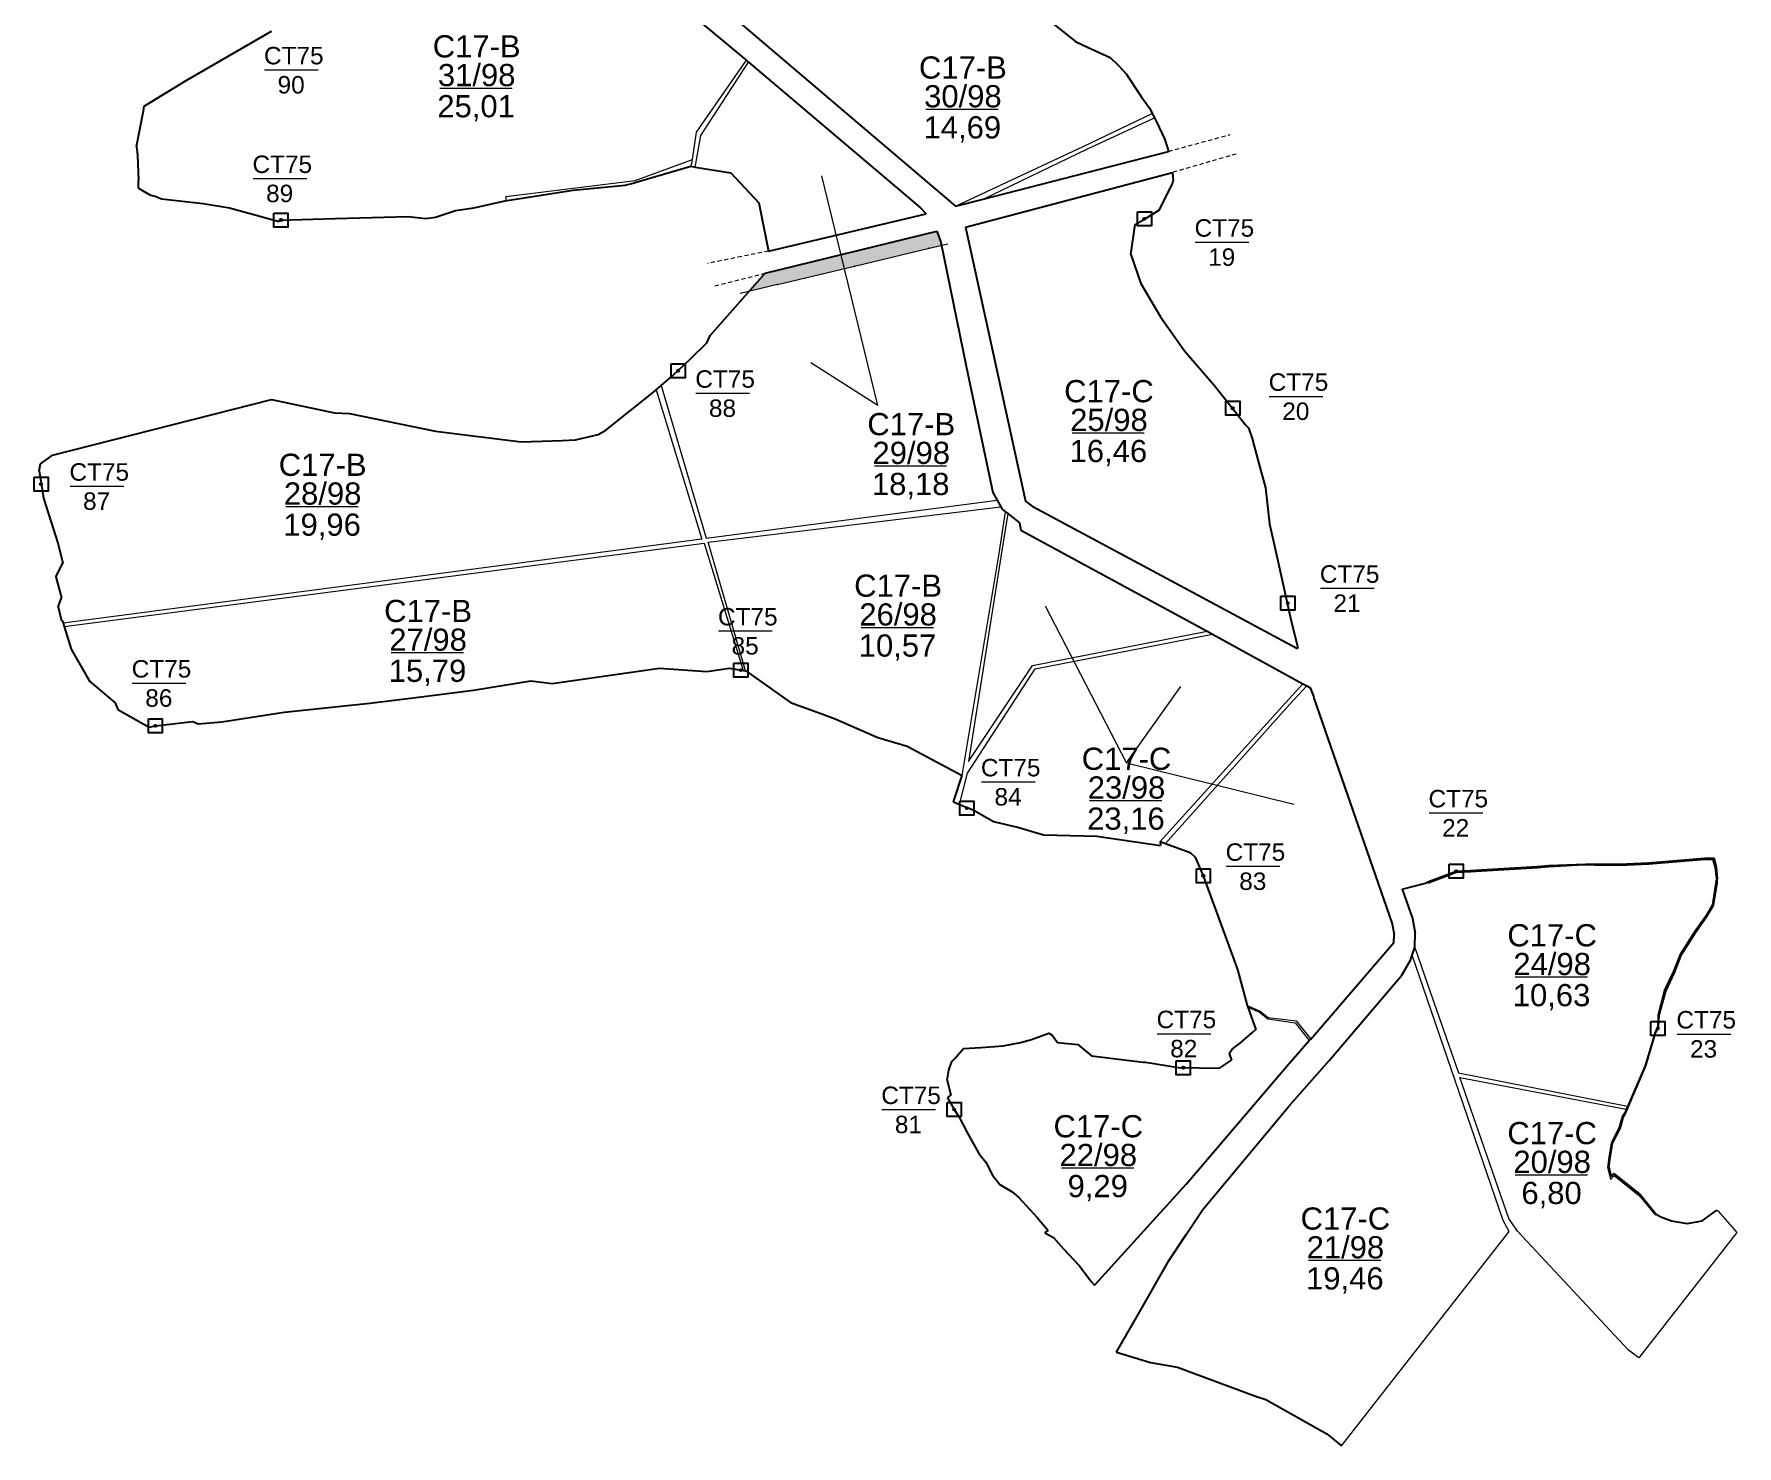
# Model space of a CAD drawing. Header units: metres. Extents: x 393207 to 397708, y 1541328 to 1545523.
# Drawn here: x 395268 to 397708, y 1541328 to 1543350 of the extents above; entities that cross this region are included whole.
import ezdxf
from ezdxf.enums import TextEntityAlignment as Align

# ---------------------------------------------------------------- set-up
doc = ezdxf.new("R2010")
doc.units = ezdxf.units.M
doc.header["$MEASUREMENT"] = 0
doc.linetypes.add('DGN Style 2', pattern=[9.82123, 5.892738, -3.928492])
doc.layers.add('RanhTwo', color=3, linetype='Continuous', lineweight=0)
doc.styles.add('Style-Arial', font='arial.ttf')
doc.styles.add('Style-vnarial', font='vnarial.shx')

# ---------------------------------------------------------------- blocks, each defined once
blk = doc.blocks.new('*U0')
at = {"color": 0, "linetype": 'Continuous', "lineweight": -2, "ltscale": 10, "flags": 128}
blk.add_lwpolyline([(-150, 150), (150, 150), (150, -150), (-150, -150), (-150, 150)], close=True, dxfattribs=at)
at = {"color": 0, "linetype": 'Continuous', "lineweight": -2, "ltscale": 10}
blk.add_circle((-0.02828, 0.016065), 22.5, dxfattribs=at)
blk = doc.blocks.new('*U23')
at = {"layer": 'RanhTwo', "color": 3, "linetype": 'Continuous', "lineweight": 13}
blk.add_line((-61.590494, 0.736004), (61.441766, 0.736004), dxfattribs=at)
at = {"layer": 'RanhTwo', "color": 3, "linetype": 'Continuous', "lineweight": 13, "style": 'Style-vnarial'}
for s, p in [('CT75', (-62.927441, 13.404394)), ('19', (-31.75311, -53.404336))]:
    blk.add_text(s, height=40, dxfattribs=at).set_placement(p)
blk = doc.blocks.new('*U24')
at = {"layer": 'RanhTwo', "color": 3, "linetype": 'Continuous', "lineweight": 13}
blk.add_line((-61.590494, 0.736004), (61.441766, 0.736004), dxfattribs=at)
at = {"layer": 'RanhTwo', "color": 3, "linetype": 'Continuous', "lineweight": 13, "style": 'Style-vnarial'}
for s, p in [('CT75', (-62.927441, 13.404394)), ('20', (-31.75311, -53.404336))]:
    blk.add_text(s, height=40, dxfattribs=at).set_placement(p)
blk = doc.blocks.new('*U25')
at = {"layer": 'RanhTwo', "color": 3, "linetype": 'Continuous', "lineweight": 13}
blk.add_line((-61.590494, 0.736004), (61.441766, 0.736004), dxfattribs=at)
at = {"layer": 'RanhTwo', "color": 3, "linetype": 'Continuous', "lineweight": 13, "style": 'Style-vnarial'}
for s, p in [('CT75', (-62.927441, 13.404394)), ('21', (-31.75311, -53.404336))]:
    blk.add_text(s, height=40, dxfattribs=at).set_placement(p)
blk = doc.blocks.new('*U26')
at = {"layer": 'RanhTwo', "color": 3, "linetype": 'Continuous', "lineweight": 13}
blk.add_line((-61.590494, 0.736004), (61.441766, 0.736004), dxfattribs=at)
at = {"layer": 'RanhTwo', "color": 3, "linetype": 'Continuous', "lineweight": 13, "style": 'Style-vnarial'}
for s, p in [('CT75', (-62.927441, 13.404394)), ('22', (-31.75311, -53.404336))]:
    blk.add_text(s, height=40, dxfattribs=at).set_placement(p)
blk = doc.blocks.new('*U27')
at = {"layer": 'RanhTwo', "color": 3, "linetype": 'Continuous', "lineweight": 13}
blk.add_line((-61.590494, 0.736004), (61.441766, 0.736004), dxfattribs=at)
at = {"layer": 'RanhTwo', "color": 3, "linetype": 'Continuous', "lineweight": 13, "style": 'Style-vnarial'}
for s, p in [('CT75', (-62.927441, 13.404394)), ('23', (-31.75311, -53.404336))]:
    blk.add_text(s, height=40, dxfattribs=at).set_placement(p)
blk = doc.blocks.new('*U28')
at = {"layer": 'RanhTwo', "color": 3, "linetype": 'Continuous', "lineweight": 13}
blk.add_line((-61.590494, 0.736004), (61.441766, 0.736004), dxfattribs=at)
at = {"layer": 'RanhTwo', "color": 3, "linetype": 'Continuous', "lineweight": 13, "style": 'Style-vnarial'}
for s, p in [('CT75', (-62.927441, 13.404394)), ('81', (-31.75311, -53.404336))]:
    blk.add_text(s, height=40, dxfattribs=at).set_placement(p)
blk = doc.blocks.new('*U29')
at = {"layer": 'RanhTwo', "color": 3, "linetype": 'Continuous', "lineweight": 13}
blk.add_line((-61.590494, 0.736004), (61.441766, 0.736004), dxfattribs=at)
at = {"layer": 'RanhTwo', "color": 3, "linetype": 'Continuous', "lineweight": 13, "style": 'Style-vnarial'}
for s, p in [('CT75', (-62.927441, 13.404394)), ('82', (-31.75311, -53.404336))]:
    blk.add_text(s, height=40, dxfattribs=at).set_placement(p)
blk = doc.blocks.new('*U30')
at = {"layer": 'RanhTwo', "color": 3, "linetype": 'Continuous', "lineweight": 13}
blk.add_line((-61.590494, 0.736004), (61.441766, 0.736004), dxfattribs=at)
at = {"layer": 'RanhTwo', "color": 3, "linetype": 'Continuous', "lineweight": 13, "style": 'Style-vnarial'}
for s, p in [('CT75', (-62.927441, 13.404394)), ('83', (-31.75311, -53.404336))]:
    blk.add_text(s, height=40, dxfattribs=at).set_placement(p)
blk = doc.blocks.new('*U31')
at = {"layer": 'RanhTwo', "color": 3, "linetype": 'Continuous', "lineweight": 13}
blk.add_line((-61.590494, 0.736004), (61.441766, 0.736004), dxfattribs=at)
at = {"layer": 'RanhTwo', "color": 3, "linetype": 'Continuous', "lineweight": 13, "style": 'Style-vnarial'}
for s, p in [('CT75', (-62.927441, 13.404394)), ('84', (-31.75311, -53.404336))]:
    blk.add_text(s, height=40, dxfattribs=at).set_placement(p)
blk = doc.blocks.new('*U32')
at = {"layer": 'RanhTwo', "color": 3, "linetype": 'Continuous', "lineweight": 13}
blk.add_line((-61.590494, 0.736004), (61.441766, 0.736004), dxfattribs=at)
at = {"layer": 'RanhTwo', "color": 3, "linetype": 'Continuous', "lineweight": 13, "style": 'Style-vnarial'}
for s, p in [('CT75', (-62.927441, 13.404394)), ('85', (-31.75311, -53.404336))]:
    blk.add_text(s, height=40, dxfattribs=at).set_placement(p)
blk = doc.blocks.new('*U33')
at = {"layer": 'RanhTwo', "color": 3, "linetype": 'Continuous', "lineweight": 13}
blk.add_line((-61.590494, 0.736004), (61.441766, 0.736004), dxfattribs=at)
at = {"layer": 'RanhTwo', "color": 3, "linetype": 'Continuous', "lineweight": 13, "style": 'Style-vnarial'}
for s, p in [('CT75', (-62.927441, 13.404394)), ('86', (-31.75311, -53.404336))]:
    blk.add_text(s, height=40, dxfattribs=at).set_placement(p)
blk = doc.blocks.new('*U34')
at = {"layer": 'RanhTwo', "color": 3, "linetype": 'Continuous', "lineweight": 13}
blk.add_line((-61.590494, 0.736004), (61.441766, 0.736004), dxfattribs=at)
at = {"layer": 'RanhTwo', "color": 3, "linetype": 'Continuous', "lineweight": 13, "style": 'Style-vnarial'}
for s, p in [('CT75', (-62.927441, 13.404394)), ('87', (-31.75311, -53.404336))]:
    blk.add_text(s, height=40, dxfattribs=at).set_placement(p)
blk = doc.blocks.new('*U35')
at = {"layer": 'RanhTwo', "color": 3, "linetype": 'Continuous', "lineweight": 13}
blk.add_line((-61.590494, 0.736004), (61.441766, 0.736004), dxfattribs=at)
at = {"layer": 'RanhTwo', "color": 3, "linetype": 'Continuous', "lineweight": 13, "style": 'Style-vnarial'}
for s, p in [('CT75', (-62.927441, 13.404394)), ('88', (-31.75311, -53.404336))]:
    blk.add_text(s, height=40, dxfattribs=at).set_placement(p)
blk = doc.blocks.new('*U36')
at = {"layer": 'RanhTwo', "color": 3, "linetype": 'Continuous', "lineweight": 13}
blk.add_line((-61.590494, 0.736004), (61.441766, 0.736004), dxfattribs=at)
at = {"layer": 'RanhTwo', "color": 3, "linetype": 'Continuous', "lineweight": 13, "style": 'Style-vnarial'}
for s, p in [('CT75', (-62.927441, 13.404394)), ('89', (-31.75311, -53.404336))]:
    blk.add_text(s, height=40, dxfattribs=at).set_placement(p)
blk = doc.blocks.new('*U37')
at = {"layer": 'RanhTwo', "color": 3, "linetype": 'Continuous', "lineweight": 13}
blk.add_line((-61.590494, 0.736004), (61.441766, 0.736004), dxfattribs=at)
at = {"layer": 'RanhTwo', "color": 3, "linetype": 'Continuous', "lineweight": 13, "style": 'Style-vnarial'}
for s, p in [('CT75', (-62.927441, 13.404394)), ('90', (-31.75311, -53.404336))]:
    blk.add_text(s, height=40, dxfattribs=at).set_placement(p)
blk = doc.blocks.new('*U47')
at = {"layer": 'RanhTwo', "color": 3, "linetype": 'Continuous', "lineweight": 13}
blk.add_line((-66.520877, -1.660429), (63.750129, -1.660429), dxfattribs=at)
at = {"layer": 'RanhTwo', "color": 3, "linetype": 'Continuous', "lineweight": 13, "style": 'Style-Arial'}
blk.add_text('14,69', height=40, dxfattribs=at).set_placement((-1.025137, -54.422685), align=Align.CENTER)
at = {"layer": 'RanhTwo', "color": 3, "linetype": 'Continuous', "lineweight": 13, "insert": (-0.000029, 1.089388), "char_height": 40, "attachment_point": 8, "line_spacing_factor": 0.776524, "style": 'Style-Arial'}
blk.add_mtext('C17-B\\P30/98', dxfattribs=at)
blk = doc.blocks.new('*U48')
at = {"layer": 'RanhTwo', "color": 3, "linetype": 'Continuous', "lineweight": 13}
blk.add_line((-66.520877, -1.660429), (63.750129, -1.660429), dxfattribs=at)
at = {"layer": 'RanhTwo', "color": 3, "linetype": 'Continuous', "lineweight": 13, "style": 'Style-Arial'}
blk.add_text('25,01', height=40, dxfattribs=at).set_placement((-1.025137, -54.422685), align=Align.CENTER)
at = {"layer": 'RanhTwo', "color": 3, "linetype": 'Continuous', "lineweight": 13, "insert": (-0.000029, 1.089388), "char_height": 40, "attachment_point": 8, "line_spacing_factor": 0.776524, "style": 'Style-Arial'}
blk.add_mtext('C17-B\\P31/98', dxfattribs=at)
blk = doc.blocks.new('*U49')
at = {"layer": 'RanhTwo', "color": 3, "linetype": 'Continuous', "lineweight": 13}
blk.add_line((-66.520877, -1.660429), (63.750129, -1.660429), dxfattribs=at)
at = {"layer": 'RanhTwo', "color": 3, "linetype": 'Continuous', "lineweight": 13, "style": 'Style-Arial'}
blk.add_text('18,18', height=40, dxfattribs=at).set_placement((-1.025137, -54.422685), align=Align.CENTER)
at = {"layer": 'RanhTwo', "color": 3, "linetype": 'Continuous', "lineweight": 13, "insert": (-0.000029, 1.089388), "char_height": 40, "attachment_point": 8, "line_spacing_factor": 0.776524, "style": 'Style-Arial'}
blk.add_mtext('C17-B\\P29/98', dxfattribs=at)
blk = doc.blocks.new('*U50')
at = {"layer": 'RanhTwo', "color": 3, "linetype": 'Continuous', "lineweight": 13}
blk.add_line((-66.520877, -1.660429), (63.750129, -1.660429), dxfattribs=at)
at = {"layer": 'RanhTwo', "color": 3, "linetype": 'Continuous', "lineweight": 13, "style": 'Style-Arial'}
blk.add_text('19,96', height=40, dxfattribs=at).set_placement((-1.025137, -54.422685), align=Align.CENTER)
at = {"layer": 'RanhTwo', "color": 3, "linetype": 'Continuous', "lineweight": 13, "insert": (-0.000029, 1.089388), "char_height": 40, "attachment_point": 8, "line_spacing_factor": 0.776524, "style": 'Style-Arial'}
blk.add_mtext('C17-B\\P28/98', dxfattribs=at)
blk = doc.blocks.new('*U51')
at = {"layer": 'RanhTwo', "color": 3, "linetype": 'Continuous', "lineweight": 13}
blk.add_line((-66.520877, -1.660429), (63.750129, -1.660429), dxfattribs=at)
at = {"layer": 'RanhTwo', "color": 3, "linetype": 'Continuous', "lineweight": 13, "style": 'Style-Arial'}
blk.add_text('15,79', height=40, dxfattribs=at).set_placement((-1.025137, -54.422685), align=Align.CENTER)
at = {"layer": 'RanhTwo', "color": 3, "linetype": 'Continuous', "lineweight": 13, "insert": (-0.000029, 1.089388), "char_height": 40, "attachment_point": 8, "line_spacing_factor": 0.776524, "style": 'Style-Arial'}
blk.add_mtext('C17-B\\P27/98', dxfattribs=at)
blk = doc.blocks.new('*U52')
at = {"layer": 'RanhTwo', "color": 3, "linetype": 'Continuous', "lineweight": 13}
blk.add_line((-66.520877, -1.660429), (63.750129, -1.660429), dxfattribs=at)
at = {"layer": 'RanhTwo', "color": 3, "linetype": 'Continuous', "lineweight": 13, "style": 'Style-Arial'}
blk.add_text('10,57', height=40, dxfattribs=at).set_placement((-1.025137, -54.422685), align=Align.CENTER)
at = {"layer": 'RanhTwo', "color": 3, "linetype": 'Continuous', "lineweight": 13, "insert": (-0.000029, 1.089388), "char_height": 40, "attachment_point": 8, "line_spacing_factor": 0.776524, "style": 'Style-Arial'}
blk.add_mtext('C17-B\\P26/98', dxfattribs=at)
blk = doc.blocks.new('*U53')
at = {"layer": 'RanhTwo', "color": 3, "linetype": 'Continuous', "lineweight": 13}
blk.add_line((-66.520877, -1.660429), (63.750129, -1.660429), dxfattribs=at)
at = {"layer": 'RanhTwo', "color": 3, "linetype": 'Continuous', "lineweight": 13, "style": 'Style-Arial'}
blk.add_text('16,46', height=40, dxfattribs=at).set_placement((-1.025137, -54.422685), align=Align.CENTER)
at = {"layer": 'RanhTwo', "color": 3, "linetype": 'Continuous', "lineweight": 13, "insert": (-0.000029, 1.089388), "char_height": 40, "attachment_point": 8, "line_spacing_factor": 0.776524, "style": 'Style-Arial'}
blk.add_mtext('C17-C\\P25/98', dxfattribs=at)
blk = doc.blocks.new('*U54')
at = {"layer": 'RanhTwo', "color": 3, "linetype": 'Continuous', "lineweight": 13}
blk.add_line((-66.520877, -1.660429), (63.750129, -1.660429), dxfattribs=at)
at = {"layer": 'RanhTwo', "color": 3, "linetype": 'Continuous', "lineweight": 13, "style": 'Style-Arial'}
blk.add_text('23,16', height=40, dxfattribs=at).set_placement((-1.025137, -54.422685), align=Align.CENTER)
at = {"layer": 'RanhTwo', "color": 3, "linetype": 'Continuous', "lineweight": 13, "insert": (-0.000029, 1.089388), "char_height": 40, "attachment_point": 8, "line_spacing_factor": 0.776524, "style": 'Style-Arial'}
blk.add_mtext('C17-C\\P23/98', dxfattribs=at)
blk = doc.blocks.new('*U55')
at = {"layer": 'RanhTwo', "color": 3, "linetype": 'Continuous', "lineweight": 13}
blk.add_line((-66.520877, -1.660429), (63.750129, -1.660429), dxfattribs=at)
at = {"layer": 'RanhTwo', "color": 3, "linetype": 'Continuous', "lineweight": 13, "style": 'Style-Arial'}
blk.add_text('9,29', height=40, dxfattribs=at).set_placement((-1.025137, -54.422685), align=Align.CENTER)
at = {"layer": 'RanhTwo', "color": 3, "linetype": 'Continuous', "lineweight": 13, "insert": (-0.000029, 1.089388), "char_height": 40, "attachment_point": 8, "line_spacing_factor": 0.776524, "style": 'Style-Arial'}
blk.add_mtext('C17-C\\P22/98', dxfattribs=at)
blk = doc.blocks.new('*U56')
at = {"layer": 'RanhTwo', "color": 3, "linetype": 'Continuous', "lineweight": 13}
blk.add_line((-66.520877, -1.660429), (63.750129, -1.660429), dxfattribs=at)
at = {"layer": 'RanhTwo', "color": 3, "linetype": 'Continuous', "lineweight": 13, "style": 'Style-Arial'}
blk.add_text('10,63', height=40, dxfattribs=at).set_placement((-1.025137, -54.422685), align=Align.CENTER)
at = {"layer": 'RanhTwo', "color": 3, "linetype": 'Continuous', "lineweight": 13, "insert": (-0.000029, 1.089388), "char_height": 40, "attachment_point": 8, "line_spacing_factor": 0.776524, "style": 'Style-Arial'}
blk.add_mtext('C17-C\\P24/98', dxfattribs=at)
blk = doc.blocks.new('*U57')
at = {"layer": 'RanhTwo', "color": 3, "linetype": 'Continuous', "lineweight": 13}
blk.add_line((-66.520877, -1.660429), (63.750129, -1.660429), dxfattribs=at)
at = {"layer": 'RanhTwo', "color": 3, "linetype": 'Continuous', "lineweight": 13, "style": 'Style-Arial'}
blk.add_text('6,80', height=40, dxfattribs=at).set_placement((-1.025137, -54.422685), align=Align.CENTER)
at = {"layer": 'RanhTwo', "color": 3, "linetype": 'Continuous', "lineweight": 13, "insert": (-0.000029, 1.089388), "char_height": 40, "attachment_point": 8, "line_spacing_factor": 0.776524, "style": 'Style-Arial'}
blk.add_mtext('C17-C\\P20/98', dxfattribs=at)
blk = doc.blocks.new('*U58')
at = {"layer": 'RanhTwo', "color": 3, "linetype": 'Continuous', "lineweight": 13}
blk.add_line((-66.520877, -1.660429), (63.750129, -1.660429), dxfattribs=at)
at = {"layer": 'RanhTwo', "color": 3, "linetype": 'Continuous', "lineweight": 13, "style": 'Style-Arial'}
blk.add_text('19,46', height=40, dxfattribs=at).set_placement((-1.025137, -54.422685), align=Align.CENTER)
at = {"layer": 'RanhTwo', "color": 3, "linetype": 'Continuous', "lineweight": 13, "insert": (-0.000029, 1.089388), "char_height": 40, "attachment_point": 8, "line_spacing_factor": 0.776524, "style": 'Style-Arial'}
blk.add_mtext('C17-C\\P21/98', dxfattribs=at)

msp = doc.modelspace()

# ---------------------------------------------------------------- hatches: boundary and pattern name
at = {"layer": 'RanhTwo', "linetype": 'Continuous', "lineweight": 0}
msp.add_hatch(color=3, dxfattribs=at).paths.add_polyline_path([(396292.404763, 1542981.899671), (396315.2337, 1543007.886), (396561.09, 1543067.8853), (396566.7727, 1543052.3867), (396567.745887, 1543047.773533)])

# ---------------------------------------------------------------- linework, layer by layer
at = {"layer": 'RanhTwo', "color": 3, "linetype": 'Continuous', "lineweight": 30}
for p, q in [((396014.9796, 1543591.6439), (396588.1352, 1543103.6254)), ((396041.6305, 1543518.5473), (396287.7484, 1543313.3632)), ((396715.5, 1543375.16), (396759.99, 1543339.93)), ((395485.76, 1543283.96), (395608.2, 1543354.37)), ((396759.99, 1543339.93), (396778.198, 1543331.033)), ((396778.198, 1543331.033), (396809.64, 1543316.72)), ((396287.7484, 1543313.3632), (396288.3109, 1543312.8864)), ((396288.3109, 1543312.8864), (396291.5565, 1543310.1355)), ((396291.5565, 1543310.1355), (396537.6238, 1543101.5724)), ((396809.64, 1543316.72), (396821.346, 1543305.501)), ((396821.346, 1543305.501), (396832.336, 1543293.203)), ((395425.408, 1543247.026), (395485.76, 1543283.96)), ((396832.336, 1543293.203), (396854.091, 1543260.969)), ((396854.091, 1543260.969), (396866.533, 1543243.819)), ((395414.79, 1543189.49), (395424.49, 1543240.46)), ((395424.49, 1543240.46), (395425.408, 1543247.026)), ((396866.533, 1543243.819), (396869.8926, 1543236.8056)), ((396869.8926, 1543236.8056), (396873.0539, 1543230.2061)), ((396873.0539, 1543230.2061), (396875.738, 1543224.603)), ((396875.738, 1543224.603), (396888.023, 1543199.391)), ((396888.023, 1543199.391), (396892.698, 1543184.268)), ((395414.79, 1543189.49), (395415.791, 1543176.704)), ((395415.791, 1543176.704), (395417.549, 1543140.372)), ((396627.5666, 1543113.8046), (396891.1791, 1543181.8566)), ((396891.1791, 1543181.8566), (396893.1169, 1543182.3568)), ((396892.698, 1543184.268), (396893.1169, 1543182.3568)), ((396130.459, 1543138.005), (396208.692, 1543160.913)), ((396208.692, 1543160.913), (396215.0904, 1543159.8881)), ((396215.0904, 1543159.8881), (396266.144, 1543151.71)), ((396266.144, 1543151.71), (396306.13, 1543108.52)), ((396602.1165, 1543073.8197), (396899.0248, 1543152.1398)), ((396899.0248, 1543152.1398), (396899.93, 1543140.22)), ((395417.465, 1543129.469), (395417.549, 1543140.372)), ((395417.465, 1543129.469), (395434.569, 1543119.546)), ((396033.746, 1543125.918), (396040.314, 1543126.559)), ((396040.314, 1543126.559), (396114.9158, 1543133.8228)), ((396114.9158, 1543133.8228), (396126.207, 1543136.8)), ((396126.207, 1543136.8), (396130.459, 1543138.005)), ((396880.098, 1543098.642), (396899.041, 1543136.078)), ((396899.041, 1543136.078), (396899.93, 1543140.22)), ((395434.569, 1543119.546), (395441.306, 1543118.09)), ((395441.306, 1543118.09), (395450.53, 1543114.36)), ((395450.53, 1543114.36), (395510.25, 1543107.55)), ((395510.25, 1543107.55), (395547.801, 1543101.629)), ((395897.801, 1543101.302), (395944.8624, 1543111.9625)), ((395944.8624, 1543111.9625), (395945.783, 1543112.171)), ((395945.783, 1543112.171), (396033.746, 1543125.918)), ((396306.13, 1543108.52), (396320.1146, 1543039.4799)), ((396588.1352, 1543103.6254), (396627.5666, 1543113.8046)), ((395547.801, 1543101.629), (395619.003, 1543082.08)), ((395619.003, 1543082.08), (395619.62, 1543083.99)), ((395619.62, 1543083.99), (395698.96, 1543086.05)), ((395698.96, 1543086.05), (395803.92, 1543089.17)), ((395803.92, 1543089.17), (395828.896, 1543086.066)), ((395828.896, 1543086.066), (395842.747, 1543088.113)), ((395842.747, 1543088.113), (395871.701, 1543097.643)), ((395871.701, 1543097.643), (395897.801, 1543101.302)), ((396320.1146, 1543039.4799), (396545.762, 1543092.8749)), ((396537.6238, 1543101.5724), (396545.762, 1543092.8749)), ((396839.158, 1543034.815), (396845.408, 1543077.629)), ((396845.408, 1543077.629), (396858.925, 1543085.42)), ((396858.925, 1543085.42), (396880.098, 1543098.642)), ((396315.2337, 1543007.886), (396561.09, 1543067.8853)), ((396561.09, 1543067.8853), (396564.4546, 1543059.0896)), ((396564.4546, 1543059.0896), (396566.7727, 1543052.3867)), ((396602.1165, 1543073.8197), (396688.4645, 1542681.3229)), ((396566.7727, 1543052.3867), (396603.4623, 1542874.6664)), ((396839.158, 1543034.815), (396853.493, 1542993.174)), ((396236.637, 1542918.494), (396315.2337, 1543007.886)), ((396853.493, 1542993.174), (396881.44, 1542945.23)), ((396881.44, 1542945.23), (396916.16, 1542896.37)), ((396208.11, 1542885.13), (396231.7065, 1542908.1031)), ((396231.7065, 1542908.1031), (396236.637, 1542918.494)), ((396182.83, 1542861.45), (396208.11, 1542885.13)), ((396916.16, 1542896.37), (396958.53, 1542847.21)), ((396166.1137, 1542846.7064), (396182.83, 1542861.45)), ((396603.4623, 1542874.6664), (396641.3465, 1542693.8017)), ((396086.94, 1542782.93), (396155.29, 1542837.16)), ((396155.29, 1542837.16), (396159.0808, 1542840.5035)), ((396159.0808, 1542840.5035), (396166.1137, 1542846.7064)), ((396958.53, 1542847.21), (396984.321, 1542814.755)), ((395294.203, 1542746.894), (395607.8834, 1542826.757)), ((395607.8834, 1542826.757), (395698.3, 1542807.99)), ((396984.321, 1542814.755), (397003.224, 1542790.762)), ((395698.3, 1542807.99), (395719.56, 1542806.59)), ((395719.56, 1542806.59), (395843.11, 1542781.71)), ((397003.224, 1542790.762), (397007.626, 1542786.161)), ((397007.626, 1542786.161), (397012.768, 1542771.105)), ((395843.11, 1542781.71), (395965.63, 1542766.17)), ((395965.63, 1542766.17), (395980.58, 1542766.53)), ((395980.58, 1542766.53), (396024.525, 1542768.356)), ((396024.525, 1542768.356), (396043.531, 1542768.92)), ((396043.531, 1542768.92), (396076.237, 1542776.641)), ((396076.237, 1542776.641), (396086.94, 1542782.93)), ((397012.768, 1542771.105), (397015.912, 1542760.153)), ((397015.912, 1542760.153), (397022.546, 1542735.047)), ((395277.195, 1542734.5752), (395288.306, 1542742.768)), ((395288.306, 1542742.768), (395294.203, 1542746.894)), ((395274.91, 1542724.52), (395277.195, 1542734.5752)), ((395274.91, 1542724.52), (395281.13, 1542685.48)), ((397022.546, 1542735.047), (397031.897, 1542700.27)), ((396641.3465, 1542693.8017), (396647.6502, 1542682.6235)), ((397031.897, 1542700.27), (397037.77, 1542648.65)), ((395281.13, 1542685.48), (395302.29, 1542619.73)), ((396647.6502, 1542682.6235), (396652.922, 1542673.2751)), ((396652.922, 1542673.2751), (396655.0284, 1542669.5398)), ((396655.0284, 1542669.5398), (396659.7877, 1542665.7689)), ((396659.7877, 1542665.7689), (396662.7512, 1542663.4208)), ((396662.7512, 1542663.4208), (396679.6668, 1542650.0182)), ((396688.4645, 1542681.3229), (396697.7257, 1542673.985)), ((396697.7257, 1542673.985), (396890.1826, 1542570.7363)), ((396679.6668, 1542650.0182), (396681.6997, 1542639.8178)), ((396681.6997, 1542639.8178), (396948.666, 1542494.787)), ((397037.77, 1542648.65), (397048.73, 1542599.87)), ((395302.29, 1542619.73), (395309.19, 1542592.35)), ((395299.16, 1542572.98), (395309.19, 1542592.35)), ((397048.73, 1542599.87), (397069.56, 1542507.18)), ((395299.16, 1542572.98), (395306.91, 1542542.49)), ((396890.1826, 1542570.7363), (397075.9306, 1542471.1418)), ((395302.14, 1542529.83), (395306.91, 1542542.49)), ((395302.14, 1542529.83), (395307.33, 1542509.89)), ((395307.33, 1542509.89), (395308.32, 1542510.13)), ((395308.32, 1542510.13), (395309.5121, 1542506.2696)), ((395309.5121, 1542506.2696), (395310.8696, 1542501.8735)), ((395310.8696, 1542501.8735), (395321.03, 1542468.97)), ((396948.666, 1542494.787), (396956.357, 1542490.789)), ((397069.56, 1542507.18), (397077.838, 1542473.354)), ((395321.03, 1542468.97), (395343.33, 1542429.93)), ((396956.357, 1542490.789), (397085.641, 1542419.682)), ((397075.9306, 1542471.1418), (397077.9793, 1542470.0434)), ((397077.838, 1542473.354), (397077.9793, 1542470.0434)), ((395343.33, 1542429.93), (395347.56, 1542422.7)), ((395347.56, 1542422.7), (395383.81, 1542392.52)), ((395897.58, 1542410.52), (395979.42, 1542423.67)), ((395979.42, 1542423.67), (396009.92, 1542419.78)), ((396009.92, 1542419.78), (396163.65, 1542441.94)), ((396163.65, 1542441.94), (396231.5, 1542437.27)), ((396231.5, 1542437.27), (396264, 1542441.78)), ((396264, 1542441.78), (396283.9147, 1542438.7889)), ((396283.9147, 1542438.7889), (396287.17, 1542438.3)), ((396287.17, 1542438.3), (396287.3731, 1542438.1566)), ((396287.3731, 1542438.1566), (396351.46, 1542392.89)), ((397085.641, 1542419.682), (397091.3184, 1542416.6861)), ((395749, 1542391.84), (395818.45, 1542400.57)), ((395818.45, 1542400.57), (395897.58, 1542410.52)), ((397091.3184, 1542416.6861), (397096.3171, 1542413.9415)), ((397096.3171, 1542413.9415), (397100.9076, 1542401.9154)), ((397100.9076, 1542401.9154), (397101.4163, 1542398.9497)), ((397101.4163, 1542398.9497), (397213.4224, 1542075.7278)), ((395383.81, 1542392.52), (395387.98, 1542382.975)), ((395387.98, 1542382.975), (395432.943, 1542357.336)), ((395536.75, 1542365.03), (395626.08, 1542378.94)), ((395626.08, 1542378.94), (395749, 1542391.84)), ((396351.46, 1542392.89), (396396.54, 1542376.41)), ((396396.54, 1542376.41), (396415.51, 1542369.48)), ((395432.943, 1542357.336), (395441.557, 1542359.505)), ((395441.557, 1542359.505), (395495.418, 1542365.358)), ((395495.418, 1542365.358), (395502.9971, 1542361.9967)), ((395502.9971, 1542361.9967), (395536.75, 1542365.03)), ((396415.51, 1542369.48), (396476.91, 1542342.47)), ((396476.91, 1542342.47), (396518.75, 1542330.08)), ((396518.75, 1542330.08), (396597.54, 1542287.96)), ((396585.06, 1542250.33), (396597.54, 1542287.96)), ((396585.06, 1542250.33), (396593.6531, 1542246.878)), ((396593.6531, 1542246.878), (396613.09, 1542239.07)), ((396613.09, 1542239.07), (396642.196, 1542222.495)), ((396642.196, 1542222.495), (396678.629, 1542213.621)), ((396678.629, 1542213.621), (396713.931, 1542203.11)), ((396713.931, 1542203.11), (396790.52, 1542201.32)), ((396790.52, 1542201.32), (396881.43, 1542187.68)), ((396881, 1542193.54), (396888.8807, 1542190.6652)), ((396881, 1542193.54), (396881.43, 1542187.68)), ((396888.8807, 1542190.6652), (396924.34, 1542177.73)), ((396924.34, 1542177.73), (396931.461, 1542171.172)), ((396931.461, 1542171.172), (396942.988, 1542144.587)), ((397264.591, 1542135.911), (397305.504, 1542151.163)), ((397305.504, 1542151.163), (397325.622, 1542152.142)), ((397325.622, 1542152.142), (397421.524, 1542158.003)), ((397421.524, 1542158.003), (397437.88, 1542159.127)), ((397437.88, 1542159.127), (397490.588, 1542161.317)), ((397490.588, 1542161.317), (397518.659, 1542161.388)), ((397518.659, 1542161.388), (397550.012, 1542161.641)), ((397550.012, 1542161.641), (397581.226, 1542162.962)), ((397581.226, 1542162.962), (397661.548, 1542169.787)), ((397661.548, 1542169.787), (397674.236, 1542169.665)), ((397674.236, 1542169.665), (397677.815, 1542156.832)), ((397677.815, 1542156.832), (397679.091, 1542140.123)), ((396942.988, 1542144.587), (396992.028, 1542010.202)), ((397228.0046, 1542125.2705), (397261.578, 1542133.996)), ((397261.578, 1542133.996), (397264.591, 1542135.911)), ((397674.1811, 1542102.4336), (397679.0077, 1542133.8947)), ((397679.0077, 1542133.8947), (397679.091, 1542140.123)), ((397228.0046, 1542125.2705), (397242.5163, 1542083.3933)), ((397664.3998, 1542086.5096), (397674.1811, 1542102.4336)), ((397242.5163, 1542083.3933), (397246.3719, 1542062.4027)), ((397648.0816, 1542063.309), (397664.3998, 1542086.5096)), ((397213.4224, 1542075.7278), (397216.3071, 1542060.0232)), ((397216.0454, 1542048.981), (397216.3071, 1542060.0232)), ((397245.8954, 1542042.297), (397246.3719, 1542062.4027)), ((397628.0231, 1542031.644), (397648.0816, 1542063.309)), ((397099.7564, 1541913.9792), (397216.0454, 1542048.981)), ((397239.8788, 1542023.4007), (397242.3015, 1542030.7991)), ((397242.3015, 1542030.7991), (397245.8821, 1542041.7334)), ((397245.8821, 1542041.7334), (397245.8954, 1542042.297)), ((397618.1697, 1542006.0795), (397628.0231, 1542031.644)), ((396992.028, 1542010.202), (397005.678, 1541958.711)), ((397227.3378, 1542002.0488), (397239.8788, 1542023.4007)), ((397605.6011, 1541979.1625), (397618.1697, 1542006.0795)), ((397123.9084, 1541880.6117), (397227.3378, 1542002.0488)), ((397005.678, 1541958.711), (397006.6471, 1541956.111)), ((397006.6471, 1541956.111), (397018.462, 1541924.413)), ((397596.257, 1541944.705), (397605.6011, 1541979.1625)), ((397595.25, 1541928.567), (397596.257, 1541944.705)), ((396681.139, 1541905.75), (396696.993, 1541909.949)), ((396696.993, 1541909.949), (396721.842, 1541919.109)), ((396721.842, 1541919.109), (396726.492, 1541916.406)), ((396726.492, 1541916.406), (396734.3315, 1541905.6499)), ((396996.08, 1541905.332), (397013.913, 1541920.267)), ((397013.913, 1541920.267), (397018.462, 1541924.413)), ((397062.4658, 1541871.6304), (397094.8027, 1541908.3536)), ((397094.8027, 1541908.3536), (397096.8176, 1541910.6416)), ((397096.8176, 1541910.6416), (397099.7564, 1541913.9792)), ((397577.066, 1541872.517), (397591.041, 1541919.699)), ((397591.041, 1541919.699), (397594.173, 1541925.572)), ((397594.173, 1541925.572), (397595.25, 1541928.567)), ((396582.725, 1541878.625), (396587.398, 1541883.432)), ((396587.398, 1541883.432), (396592.78, 1541889.24)), ((396592.78, 1541889.24), (396599.4224, 1541897.0874)), ((396599.4224, 1541897.0874), (396624.64, 1541898.389)), ((396624.64, 1541898.389), (396656.241, 1541900.99)), ((396656.241, 1541900.99), (396681.139, 1541905.75)), ((396734.3315, 1541905.6499), (396763.412, 1541902.861)), ((396763.412, 1541902.861), (396782.65, 1541886.72)), ((396782.65, 1541886.72), (396856.66, 1541877.68)), ((396980.1, 1541889.83), (396984.348, 1541895.944)), ((396980.1, 1541889.83), (396983.47, 1541880.38)), ((396984.348, 1541895.944), (396996.08, 1541905.332)), ((396575.975, 1541851.947), (396578.534, 1541866.133)), ((396578.534, 1541866.133), (396582.725, 1541878.625)), ((396856.66, 1541877.68), (396860.149, 1541877.327)), ((396860.149, 1541877.327), (396907.2234, 1541869.686)), ((396907.2234, 1541869.686), (396966.32, 1541869.1)), ((396918.3763, 1541702.5617), (397062.4658, 1541871.6304)), ((396966.32, 1541869.1), (396983.47, 1541880.38)), ((397066.4163, 1541815.2263), (397123.9084, 1541880.6117)), ((397547.72, 1541804.238), (397577.066, 1541872.517)), ((396575.975, 1541851.947), (396581.153, 1541830.388)), ((396576.276, 1541826.478), (396581.153, 1541830.388)), ((396576.276, 1541826.478), (396586.149, 1541809.827)), ((396586.149, 1541809.827), (396593.038, 1541798.572)), ((397004.3011, 1541740.947), (397066.4163, 1541815.2263)), ((396593.038, 1541798.572), (396604.979, 1541775.877)), ((397540.2647, 1541782.6036), (397544.931, 1541799.772)), ((397544.931, 1541799.772), (397547.72, 1541804.238)), ((396604.979, 1541775.877), (396621.253, 1541746.78)), ((397525.8334, 1541740.8239), (397529.363, 1541761.318)), ((397529.363, 1541761.318), (397540.2647, 1541782.6036)), ((396621.253, 1541746.78), (396631.46, 1541734.471)), ((396942.2702, 1541666.5731), (397004.3011, 1541740.947)), ((397524.092, 1541726.966), (397525.8334, 1541740.8239)), ((396631.46, 1541734.471), (396641.168, 1541715.691)), ((396641.168, 1541715.691), (396651.397, 1541702.372)), ((397524.092, 1541726.966), (397527.515, 1541713.608)), ((397527.515, 1541713.608), (397531.128, 1541718.205)), ((397531.128, 1541718.205), (397569.358, 1541687.579)), ((396651.397, 1541702.372), (396669.346, 1541691.566)), ((396669.346, 1541691.566), (396678.647, 1541683.859)), ((396788.632, 1541559.407), (396918.3763, 1541702.5617)), ((397569.358, 1541687.579), (397591.712, 1541659.893)), ((396678.647, 1541683.859), (396704.972, 1541655.147)), ((396918.5324, 1541630.6654), (396942.2702, 1541666.5731)), ((397657.631, 1541649.961), (397678.8472, 1541665.7104)), ((396704.972, 1541655.147), (396720.59, 1541636.273)), ((397591.712, 1541659.893), (397598.716, 1541655.985)), ((397598.716, 1541655.985), (397613.596, 1541650.278)), ((397613.596, 1541650.278), (397627.884, 1541647.616)), ((397627.884, 1541647.616), (397636.155, 1541646.223)), ((397636.155, 1541646.223), (397657.631, 1541649.961)), ((396715.787, 1541633.098), (396720.59, 1541636.273)), ((396715.787, 1541633.098), (396728.218, 1541626.135)), ((396728.218, 1541626.135), (396742.719, 1541610.167)), ((396894.3053, 1541593.7369), (396918.5324, 1541630.6654)), ((396742.719, 1541610.167), (396765.208, 1541585.994)), ((396849.5057, 1541515.8888), (396894.3053, 1541593.7369)), ((396765.208, 1541585.994), (396782.968, 1541563.041)), ((396782.968, 1541563.041), (396787.2874, 1541557.9234)), ((396787.2874, 1541557.9234), (396788.632, 1541559.407)), ((396819.3444, 1541463.1813), (396849.5057, 1541515.8888)), ((396818.6026, 1541461.885), (396819.3444, 1541463.1813)), ((396818.6026, 1541461.885), (396867.2624, 1541447.1339)), ((396867.2624, 1541447.1339), (396905.8333, 1541440.5658)), ((396905.8333, 1541440.5658), (397017.9, 1541398.92)), ((397017.9, 1541398.92), (397032.6584, 1541394.2708)), ((397032.6584, 1541394.2708), (397119.7796, 1541345.0367)), ((397119.7796, 1541345.0367), (397141.0092, 1541327.707))]:
    msp.add_line(p, q, dxfattribs=at)
at = {"layer": 'RanhTwo', "color": 3, "linetype": 'Continuous', "lineweight": 0}
for p, q in [((396288.3109, 1543312.8864), (396291.5565, 1543310.1355)), ((396869.8926, 1543236.8056), (396873.0539, 1543230.2061)), ((396208.692, 1543160.913), (396215.0904, 1543159.8881)), ((396588.1352, 1543103.6254), (396627.5666, 1543113.8046)), ((396333.07, 1542991.41), (396279.351307, 1542978.834382)), ((396159.0808, 1542840.5035), (396166.1137, 1542846.7064)), ((396647.6502, 1542682.6235), (396652.922, 1542673.2751)), ((396659.7877, 1542665.7689), (396662.7512, 1542663.4208)), ((395309.5121, 1542506.2696), (395310.8696, 1542501.8735)), ((396948.666, 1542494.787), (396956.357, 1542490.789)), ((396956.357, 1542490.789), (397085.641, 1542419.682)), ((396283.9147, 1542438.7889), (396287.17, 1542438.3)), ((397085.641, 1542419.682), (397091.3184, 1542416.6861)), ((396881, 1542193.54), (396888.8807, 1542190.6652)), ((397242.3015, 1542030.7991), (397245.8821, 1542041.7334)), ((397005.678, 1541958.711), (397006.6471, 1541956.111)), ((397094.8027, 1541908.3536), (397096.8176, 1541910.6416)), ((397548.8741, 1541810.2388), (397550.744, 1541814.6264)), ((397678.8472, 1541665.7104), (397680.5432, 1541663.8124))]:
    msp.add_line(p, q, dxfattribs=at)
at = {"layer": 'RanhTwo', "color": 3, "linetype": 'DGN Style 2', "lineweight": 0}
for p, q in [((396893.1169, 1543182.3568), (396981.364907, 1543206.468624)), ((396990.202804, 1543178.536109), (396899.0248, 1543152.1398)), ((396320.1146, 1543039.4799), (396232.658219, 1543021.802182)), ((396243.240438, 1542989.621597), (396315.2337, 1543007.886))]:
    msp.add_line(p, q, dxfattribs=at)
at = {"layer": 'RanhTwo', "color": 7, "linetype": 'Continuous', "lineweight": 0}
for p, q in [((396476.709903, 1542818.072545), (396396.466296, 1543147.125091)), ((396476.709903, 1542818.072545), (396380.732256, 1542879.474695)), ((396832.987585, 1542306.406829), (396717.047373, 1542530.741974)), ((396832.987585, 1542306.406829), (396910.576072, 1542415.809745)), ((396832.987585, 1542306.406829), (397072.63669, 1542247.347437))]:
    msp.add_line(p, q, dxfattribs=at)
at = {"layer": 'RanhTwo', "color": 3, "linetype": 'Continuous', "lineweight": 0, "flags": 128}
for points in [[(396588.1352, 1543103.6254), (396014.9796, 1543591.6439)], [(395998.1458, 1543576.5578), (396006.6087, 1543561.0262), (396021.857, 1543540.3566), (396041.6305, 1543518.5473), (396287.7484, 1543313.3632), (396288.3109, 1543312.8864)], [(396715.5, 1543375.16), (396759.99, 1543339.93), (396778.198, 1543331.033), (396809.64, 1543316.72), (396821.346, 1543305.501), (396832.336, 1543293.203), (396854.091, 1543260.969), (396866.533, 1543243.819), (396869.8926, 1543236.8056)], [(395608.2, 1543354.37), (395485.76, 1543283.96), (395425.408, 1543247.026), (395424.49, 1543240.46), (395414.79, 1543189.49), (395415.791, 1543176.704), (395417.549, 1543140.372), (395417.465, 1543129.469), (395434.569, 1543119.546), (395441.306, 1543118.09), (395450.53, 1543114.36), (395510.25, 1543107.55), (395547.801, 1543101.629), (395619.003, 1543082.08), (395619.62, 1543083.99), (395698.96, 1543086.05), (395803.92, 1543089.17), (395828.896, 1543086.066), (395842.747, 1543088.113), (395871.701, 1543097.643), (395897.801, 1543101.302), (395944.8624, 1543111.9625)], [(396211.1947, 1543170.7965), (396216.911, 1543209.614), (396288.3109, 1543312.8864)], [(396215.0904, 1543159.8881), (396266.144, 1543151.71), (396306.13, 1543108.52), (396320.1146, 1543039.4799), (396545.762, 1543092.8749), (396537.6238, 1543101.5724), (396291.5565, 1543310.1355)], [(396215.0904, 1543159.8881), (396216.9036, 1543170.0448), (396223.121, 1543204.872), (396291.5565, 1543310.1355)], [(396588.1352, 1543103.6254), (396770.79, 1543189.259), (396869.8926, 1543236.8056)], [(396627.5666, 1543113.8046), (396891.1791, 1543181.8566), (396893.1169, 1543182.3568), (396892.698, 1543184.268), (396888.023, 1543199.391), (396875.738, 1543224.603), (396873.0539, 1543230.2061)], [(396627.5666, 1543113.8046), (396775.911, 1543185.329), (396873.0539, 1543230.2061)], [(395944.8624, 1543111.9625), (395943.53, 1543117.84), (396129.17, 1543140.55), (396211.1947, 1543170.7965)], [(395944.8624, 1543111.9625), (395945.783, 1543112.171), (396033.746, 1543125.918), (396040.314, 1543126.559), (396114.9158, 1543133.8228), (396126.207, 1543136.8), (396130.459, 1543138.005), (396208.692, 1543160.913)], [(396208.692, 1543160.913), (396210.379, 1543165.257), (396211.1947, 1543170.7965)], [(397077.9793, 1542470.0434), (397077.838, 1542473.354), (397069.56, 1542507.18), (397048.73, 1542599.87), (397037.77, 1542648.65), (397031.897, 1542700.27), (397022.546, 1542735.047), (397015.912, 1542760.153), (397012.768, 1542771.105), (397007.626, 1542786.161), (397003.224, 1542790.762), (396984.321, 1542814.755), (396958.53, 1542847.21), (396916.16, 1542896.37), (396881.44, 1542945.23), (396853.493, 1542993.174), (396839.158, 1543034.815), (396845.408, 1543077.629), (396858.925, 1543085.42), (396880.098, 1543098.642), (396899.041, 1543136.078), (396899.93, 1543140.22), (396899.0248, 1543152.1398), (396602.1165, 1543073.8197), (396688.4645, 1542681.3229), (396697.7257, 1542673.985), (396890.1826, 1542570.7363), (397075.9306, 1542471.1418), (397077.9793, 1542470.0434)], [(396166.1137, 1542846.7064), (396182.83, 1542861.45), (396208.11, 1542885.13), (396231.7065, 1542908.1031), (396236.637, 1542918.494), (396315.2337, 1543007.886), (396561.09, 1543067.8853), (396564.4546, 1543059.0896), (396566.7727, 1543052.3867), (396603.4623, 1542874.6664), (396641.3465, 1542693.8017), (396647.6502, 1542682.6235)], [(396333.07, 1542991.41), (396443.19, 1543017.87), (396550.18, 1543043.59), (396577.065402, 1543050.053151)], [(395309.5121, 1542506.2696), (395308.32, 1542510.13), (395307.33, 1542509.89), (395302.14, 1542529.83), (395306.91, 1542542.49), (395299.16, 1542572.98), (395309.19, 1542592.35), (395302.29, 1542619.73), (395281.13, 1542685.48), (395274.91, 1542724.52), (395277.195, 1542734.5752), (395288.306, 1542742.768), (395294.203, 1542746.894), (395607.8834, 1542826.757), (395698.3, 1542807.99), (395719.56, 1542806.59), (395843.11, 1542781.71), (395965.63, 1542766.17), (395980.58, 1542766.53), (396024.525, 1542768.356), (396043.531, 1542768.92), (396076.237, 1542776.641), (396086.94, 1542782.93), (396155.29, 1542837.16), (396159.0808, 1542840.5035)], [(396159.0808, 1542840.5035), (396224.449, 1542626.806), (395309.5121, 1542506.2696)], [(396166.1137, 1542846.7064), (396230.625, 1542628.308), (396647.6502, 1542682.6235)], [(396287.17, 1542438.3), (396233.4931, 1542622.5259), (396652.922, 1542673.2751)], [(396597.54, 1542287.96), (396650.3302, 1542606.1529), (396659.7877, 1542665.7689)], [(396662.7512, 1542663.4208), (396653.4397, 1542604.5381), (396606.695, 1542308.131), (396698.0757, 1542445.5778), (396887.8035, 1542482.8352), (396948.666, 1542494.787)], [(396652.922, 1542673.2751), (396655.0284, 1542669.5398), (396659.7877, 1542665.7689)], [(396662.7512, 1542663.4208), (396679.6668, 1542650.0182), (396681.6997, 1542639.8178), (396948.666, 1542494.787)], [(395310.8696, 1542501.8735), (396227.75, 1542621.128), (396283.9147, 1542438.7889)], [(395310.8696, 1542501.8735), (395321.03, 1542468.97), (395343.33, 1542429.93), (395347.56, 1542422.7), (395383.81, 1542392.52), (395387.98, 1542382.975), (395432.943, 1542357.336), (395441.557, 1542359.505), (395495.418, 1542365.358), (395502.9971, 1542361.9967), (395536.75, 1542365.03), (395626.08, 1542378.94), (395749, 1542391.84), (395818.45, 1542400.57), (395897.58, 1542410.52), (395979.42, 1542423.67), (396009.92, 1542419.78), (396163.65, 1542441.94), (396231.5, 1542437.27), (396264, 1542441.78), (396283.9147, 1542438.7889)], [(396593.6531, 1542246.878), (396605.297, 1542291.744), (396702.2811, 1542441.0464), (396895.4497, 1542478.8647), (396956.357, 1542490.789)], [(396287.17, 1542438.3), (396287.3731, 1542438.1566), (396351.46, 1542392.89), (396396.54, 1542376.41), (396415.51, 1542369.48), (396476.91, 1542342.47), (396518.75, 1542330.08), (396597.54, 1542287.96)], [(396881, 1542193.54), (397061.1186, 1542392.8344), (397085.641, 1542419.682)], [(396888.8807, 1542190.6652), (397066.6991, 1542389.9365), (397091.3184, 1542416.6861)], [(397091.3184, 1542416.6861), (397096.3171, 1542413.9415), (397100.9076, 1542401.9154), (397101.4163, 1542398.9497), (397213.4224, 1542075.7278), (397216.3071, 1542060.0232), (397216.0454, 1542048.981), (397099.7564, 1541913.9792), (397096.8176, 1541910.6416)], [(396593.6531, 1542246.878), (396585.06, 1542250.33), (396597.54, 1542287.96)], [(396593.6531, 1542246.878), (396613.09, 1542239.07), (396642.196, 1542222.495), (396678.629, 1542213.621), (396713.931, 1542203.11), (396790.52, 1542201.32), (396881.43, 1542187.68), (396881, 1542193.54)], [(396888.8807, 1542190.6652), (396924.34, 1542177.73), (396931.461, 1542171.172), (396942.988, 1542144.587), (396992.028, 1542010.202), (397005.678, 1541958.711)], [(397264.591, 1542135.911), (397305.504, 1542151.163), (397325.622, 1542152.142), (397421.524, 1542158.003), (397437.88, 1542159.127), (397490.588, 1542161.317), (397518.659, 1542161.388), (397550.012, 1542161.641), (397581.226, 1542162.962), (397661.548, 1542169.787), (397674.236, 1542169.665), (397677.815, 1542156.832), (397679.091, 1542140.123), (397679.0077, 1542133.8947), (397674.1811, 1542102.4336), (397664.3998, 1542086.5096), (397648.0816, 1542063.309), (397628.0231, 1542031.644), (397618.1697, 1542006.0795), (397605.6011, 1541979.1625), (397596.257, 1541944.705), (397595.25, 1541928.567), (397594.173, 1541925.572), (397591.041, 1541919.699), (397577.066, 1541872.517), (397547.72, 1541804.238), (397544.931, 1541799.772), (397540.2647, 1541782.6036), (397529.363, 1541761.318), (397525.8334, 1541740.8239), (397524.092, 1541726.966), (397527.515, 1541713.608), (397531.128, 1541718.205), (397569.358, 1541687.579), (397591.712, 1541659.893)], [(397264.591, 1542135.911), (397265.4865, 1542134.1104), (397305.9115, 1542149.1805), (397325.7316, 1542150.145), (397421.6536, 1542156.0072), (397437.9901, 1542157.1298), (397487.778, 1542159.996), (397518.6696, 1542159.388), (397550.0624, 1542159.6413), (397581.353, 1542160.9656), (397661.6232, 1542167.7862), (397672.7134, 1542167.6796), (397675.8358, 1542156.4839), (397677.657, 1542140.01), (397677.0094, 1542134.0392), (397672.181, 1542103.09), (397663.179, 1542087.455), (397646.28, 1542064.198), (397626.115, 1542032.578), (397616.069, 1542007.265), (397603.425, 1541980.691), (397594.2833, 1541945.1889), (397593.732, 1541928.591), (397592.6952, 1541926.0472), (397589.7739, 1541920.0117), (397575.346, 1541872.355), (397550.744, 1541814.6264)], [(397245.8821, 1542041.7334), (397245.8954, 1542042.297), (397246.3719, 1542062.4027), (397242.5163, 1542083.3933), (397228.0046, 1542125.2705), (397261.578, 1542133.996), (397264.591, 1542135.911)], [(397141.0092, 1541327.707), (397119.7796, 1541345.0367), (397032.6584, 1541394.2708), (397017.9, 1541398.92), (396905.8333, 1541440.5658), (396867.2624, 1541447.1339), (396818.6026, 1541461.885), (396819.3444, 1541463.1813), (396849.5057, 1541515.8888), (396894.3053, 1541593.7369), (396918.5324, 1541630.6654), (396942.2702, 1541666.5731), (397004.3011, 1541740.947), (397066.4163, 1541815.2263), (397123.9084, 1541880.6117), (397227.3378, 1542002.0488), (397239.8788, 1542023.4007), (397242.3015, 1542030.7991)], [(397141.0092, 1541327.707), (397381.224, 1541634.821), (397372.379, 1541650.888), (397252.8467, 1542000), (397242.3015, 1542030.7991)], [(397245.8821, 1542041.7334), (397260.5782, 1542000), (397308.4587, 1541862.0691), (397550.744, 1541814.6264)], [(397006.6471, 1541956.111), (397018.462, 1541924.413), (397013.913, 1541920.267), (396996.08, 1541905.332), (396984.348, 1541895.944), (396980.1, 1541889.83), (396983.47, 1541880.38), (396966.32, 1541869.1), (396907.2234, 1541869.686), (396860.149, 1541877.327), (396856.66, 1541877.68), (396782.65, 1541886.72), (396763.412, 1541902.861), (396734.3315, 1541905.6499), (396726.492, 1541916.406), (396721.842, 1541919.109), (396696.993, 1541909.949), (396681.139, 1541905.75), (396656.241, 1541900.99), (396624.64, 1541898.389), (396599.4224, 1541897.0874), (396592.78, 1541889.24), (396587.398, 1541883.432), (396582.725, 1541878.625), (396578.534, 1541866.133), (396575.975, 1541851.947), (396581.153, 1541830.388), (396576.276, 1541826.478), (396586.149, 1541809.827), (396593.038, 1541798.572), (396604.979, 1541775.877), (396621.253, 1541746.78), (396631.46, 1541734.471), (396641.168, 1541715.691), (396651.397, 1541702.372), (396669.346, 1541691.566), (396678.647, 1541683.859), (396704.972, 1541655.147), (396720.59, 1541636.273), (396715.787, 1541633.098), (396728.218, 1541626.135), (396742.719, 1541610.167), (396765.208, 1541585.994), (396782.968, 1541563.041), (396787.2874, 1541557.9234), (396788.632, 1541559.407), (396918.3763, 1541702.5617), (397062.4658, 1541871.6304), (397094.8027, 1541908.3536)], [(397005.678, 1541958.711), (397024.465, 1541950.691), (397035.922, 1541941.573), (397076.204, 1541936.606), (397096.8176, 1541910.6416)], [(397006.6471, 1541956.111), (397023.7324, 1541949.0274), (397035.64, 1541939.5666), (397074.618, 1541933.7788), (397094.8027, 1541908.3536)], [(397680.5432, 1541663.8124), (397707.551, 1541633.589), (397567.125, 1541454.079), (397552.292, 1541464.837), (397392.933, 1541635.294), (397380.904, 1541653.374), (397310.6639, 1541855.7167), (397548.8741, 1541810.2388)], [(397548.8741, 1541810.2388), (397546.509, 1541804.689), (397543.001, 1541800.2966), (397538.3895, 1541783.3296), (397527.4438, 1541761.9581), (397523.8547, 1541741.1185), (397522.0602, 1541726.838), (397526.5835, 1541709.1862), (397531.453, 1541715.382), (397567.9382, 1541686.1538), (397590.1559, 1541658.6366), (397591.712, 1541659.893)], [(397591.712, 1541659.893), (397598.716, 1541655.985), (397613.596, 1541650.278), (397627.884, 1541647.616), (397636.155, 1541646.223), (397657.631, 1541649.961), (397678.8472, 1541665.7104)]]:
    msp.add_lwpolyline(points, dxfattribs=at)
at = {"layer": 'RanhTwo', "color": 3, "linetype": 'Continuous', "lineweight": 0}
for p in [(396550.18, 1543043.59), (396443.19, 1543017.87), (396333.07, 1542991.41)]:
    msp.add_point(p, dxfattribs=at)

# ---------------------------------------------------------------- block references
at = {"layer": 'RanhTwo', "color": 3, "linetype": 'Continuous', "lineweight": 13}
for name, p, xscale, yscale, zscale in [('*U48', (395901.925757, 1543274.405762), 0.794896, 0.794896, 0.794896), ('*U37', (395636.543125, 1543298.642485), 0.625, 0.625, 0.625), ('*U47', (396598.550403, 1543244.098291), 0.794896, 0.794896, 0.794896), ('*U36', (395620.074929, 1543142.967618), 0.625, 0.625, 0.625), ('*U23', (396969.811218, 1543051.744343), 0.625, 0.625, 0.625), ('*U35', (396254.520188, 1542835.294013), 0.625, 0.625, 0.625), ('*U24', (397075.971264, 1542830.913271), 0.625, 0.625, 0.625), ('*U53', (396807.813143, 1542780.433341), 0.794896, 0.794896, 0.794896), ('*U49', (396524.600413, 1542733.200918), 0.794896, 0.794896, 0.794896), ('*U34', (395357.839452, 1542702.152072), 0.625, 0.625, 0.625), ('*U50', (395681.255838, 1542674.947597), 0.794896, 0.794896, 0.794896), ('*U25', (397149.294958, 1542555.950331), 0.625, 0.625, 0.625), ('*U52', (396505.719564, 1542501.762047), 0.794896, 0.794896, 0.794896), ('*U51', (395832.302627, 1542465.550523), 0.794896, 0.794896, 0.794896), ('*U32', (396287.003646, 1542494.790414), 0.625, 0.625, 0.625), ('*U33', (395447.006907, 1542420.115686), 0.625, 0.625, 0.625), ('*U54', (396832.987608, 1542253.791827), 0.794896, 0.794896, 0.794896), ('*U31', (396663.663019, 1542278.54894), 0.625, 0.625, 0.625), ('*U26', (397304.981075, 1542234.150357), 0.625, 0.625, 0.625), ('*U30', (397014.320307, 1542157.604287), 0.625, 0.625, 0.625), ('*U56', (397442.780018, 1542000.901564), 0.794896, 0.794896, 0.794896), ('*U29', (396915.387217, 1541917.834889), 0.625, 0.625, 0.625), ('*U27', (397660.171773, 1541917.395613), 0.625, 0.625, 0.625), ('*U28', (396520.929528, 1541809.154644), 0.625, 0.625, 0.625), ('*U55', (396792.570791, 1541727.347115), 0.794896, 0.794896, 0.794896), ('*U57', (397442.780018, 1541717.507027), 0.794896, 0.794896, 0.794896), ('*U58', (397146.586704, 1541595.096331), 0.794896, 0.794896, 0.794896)]:
    msp.add_blockref(name, p, dxfattribs=dict(at, xscale=xscale, yscale=yscale, zscale=zscale))
at = {"layer": 'RanhTwo', "color": 3, "linetype": 'Continuous', "lineweight": 30, "ltscale": 0.666667, "xscale": 0.066667, "yscale": 0.066667, "zscale": 0.066667}
for p in [(395621.524, 1543083.98), (396858.568, 1543085.559), (396190.673, 1542868.13), (396985.1235, 1542814.262), (395277.7875, 1542705.64), (397064.199, 1542535.136), (396280.296885, 1542439.133929), (395441.5545, 1542359.263), (396604.229, 1542241.511), (396943.0355, 1542144.634), (397305.365, 1542151.131), (397594.211, 1541925.666), (396914.35, 1541869.59), (396586.1765, 1541809.612)]:
    msp.add_blockref('*U0', p, dxfattribs=at)

doc.saveas('drawing.dxf')
